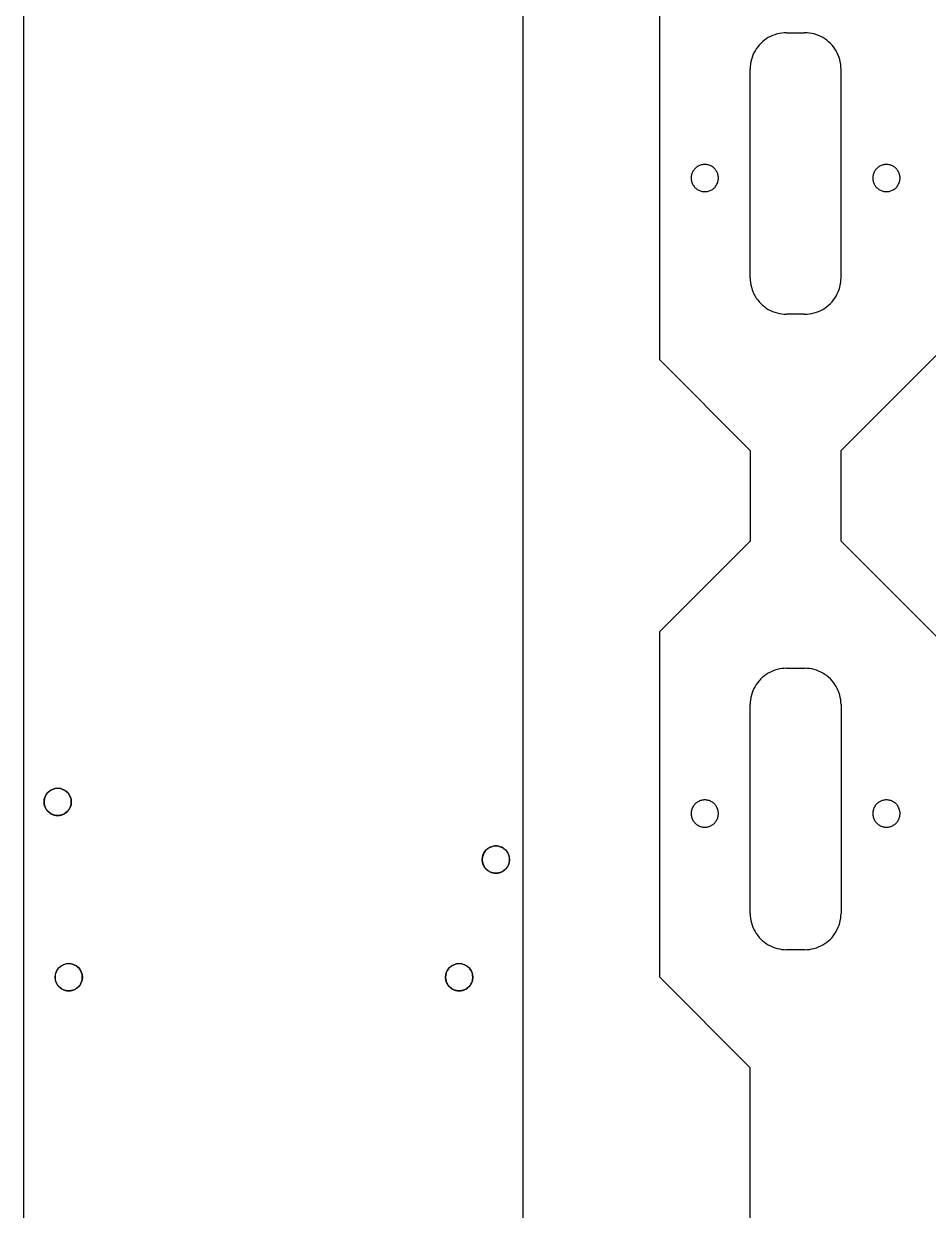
# Model space of a CAD drawing. Extents: x -207 to 207, y -207 to 207.
# Drawn here: x -206.8 to -95.5, y -54.4 to 91.7 of the extents above; entities that cross this region are included whole.
import ezdxf

# ---------------------------------------------------------------- set-up
doc = ezdxf.new("R2010")
doc.units = 0
doc.layers.get('0').update_dxf_attribs({"linetype": 'CONTINUOUS'})

msp = doc.modelspace()

# ---------------------------------------------------------------- linework, layer by layer
for p, q in [((-206.82, -201.44), (-206.82, 201.23)), ((-145.33, -145.33), (-145.33, 156.51)), ((-128.56, 92.79), (-128.56, 50.31)), ((-116.07, 89.25), (-116.27, 89.04)), ((-115.86, 89.45), (-116.07, 89.25)), ((-115.63, 89.64), (-115.86, 89.45)), ((-115.4, 89.81), (-115.63, 89.64)), ((-115.15, 89.96), (-115.4, 89.81)), ((-114.89, 90.1), (-115.15, 89.96)), ((-114.62, 90.22), (-114.89, 90.1)), ((-114.35, 90.32), (-114.62, 90.22)), ((-114.07, 90.41), (-114.35, 90.32)), ((-113.78, 90.47), (-114.07, 90.41)), ((-113.5, 90.52), (-113.78, 90.47)), ((-113.2, 90.55), (-113.5, 90.52)), ((-112.91, 90.56), (-113.2, 90.55)), ((-112.91, 90.56), (-110.68, 90.56)), ((-110.38, 90.55), (-110.68, 90.56)), ((-110.09, 90.52), (-110.38, 90.55)), ((-109.8, 90.47), (-110.09, 90.52)), ((-109.52, 90.41), (-109.8, 90.47)), ((-109.24, 90.32), (-109.52, 90.41)), ((-108.96, 90.22), (-109.24, 90.32)), ((-108.7, 90.1), (-108.96, 90.22)), ((-108.44, 89.96), (-108.7, 90.1)), ((-108.19, 89.81), (-108.44, 89.96)), ((-107.95, 89.64), (-108.19, 89.81)), ((-107.73, 89.45), (-107.95, 89.64)), ((-107.51, 89.25), (-107.73, 89.45)), ((-107.31, 89.04), (-107.51, 89.25)), ((-117.04, 87.8), (-117.15, 87.53)), ((-116.92, 88.07), (-117.04, 87.8)), ((-116.78, 88.32), (-116.92, 88.07)), ((-116.63, 88.57), (-116.78, 88.32)), ((-116.46, 88.81), (-116.63, 88.57)), ((-116.27, 89.04), (-116.46, 88.81)), ((-107.13, 88.81), (-107.31, 89.04)), ((-106.96, 88.57), (-107.13, 88.81)), ((-106.8, 88.32), (-106.96, 88.57)), ((-106.66, 88.07), (-106.8, 88.32)), ((-106.54, 87.8), (-106.66, 88.07)), ((-106.44, 87.53), (-106.54, 87.8)), ((-117.37, 86.38), (-117.38, 86.09)), ((-117.34, 86.67), (-117.37, 86.38)), ((-117.3, 86.96), (-117.34, 86.67)), ((-117.23, 87.25), (-117.3, 86.96)), ((-117.15, 87.53), (-117.23, 87.25)), ((-106.36, 87.25), (-106.44, 87.53)), ((-106.29, 86.96), (-106.36, 87.25)), ((-106.24, 86.67), (-106.29, 86.96)), ((-106.21, 86.38), (-106.24, 86.67)), ((-106.2, 86.09), (-106.21, 86.38)), ((-117.38, 60.38), (-117.38, 86.09)), ((-106.2, 60.38), (-106.2, 86.09)), ((-124.59, 73.1), (-124.62, 72.99)), ((-124.56, 73.2), (-124.59, 73.1)), ((-124.52, 73.31), (-124.56, 73.2)), ((-124.48, 73.41), (-124.52, 73.31)), ((-124.43, 73.5), (-124.48, 73.41)), ((-124.37, 73.6), (-124.43, 73.5)), ((-124.3, 73.69), (-124.37, 73.6)), ((-124.23, 73.77), (-124.3, 73.69)), ((-124.16, 73.85), (-124.23, 73.77)), ((-124.08, 73.93), (-124.16, 73.85)), ((-123.99, 74), (-124.08, 73.93)), ((-123.9, 74.06), (-123.99, 74)), ((-123.81, 74.12), (-123.9, 74.06)), ((-123.71, 74.17), (-123.81, 74.12)), ((-123.61, 74.22), (-123.71, 74.17)), ((-123.51, 74.25), (-123.61, 74.22)), ((-123.41, 74.29), (-123.51, 74.25)), ((-123.3, 74.31), (-123.41, 74.29)), ((-123.19, 74.33), (-123.3, 74.31)), ((-123.08, 74.34), (-123.19, 74.33)), ((-122.97, 74.34), (-123.08, 74.34)), ((-122.86, 74.34), (-122.97, 74.34)), ((-122.75, 74.33), (-122.86, 74.34)), ((-122.65, 74.31), (-122.75, 74.33)), ((-122.54, 74.29), (-122.65, 74.31)), ((-122.43, 74.25), (-122.54, 74.29)), ((-122.33, 74.22), (-122.43, 74.25)), ((-122.23, 74.17), (-122.33, 74.22)), ((-122.13, 74.12), (-122.23, 74.17)), ((-122.04, 74.06), (-122.13, 74.12)), ((-121.95, 74), (-122.04, 74.06)), ((-121.87, 73.93), (-121.95, 74)), ((-121.79, 73.85), (-121.87, 73.93)), ((-121.71, 73.77), (-121.79, 73.85)), ((-121.64, 73.69), (-121.71, 73.77)), ((-121.58, 73.6), (-121.64, 73.69)), ((-121.52, 73.5), (-121.58, 73.6)), ((-121.47, 73.41), (-121.52, 73.5)), ((-121.42, 73.31), (-121.47, 73.41)), ((-121.38, 73.2), (-121.42, 73.31)), ((-121.35, 73.1), (-121.38, 73.2)), ((-121.33, 72.99), (-121.35, 73.1)), ((-102.23, 73.1), (-102.26, 72.99)), ((-102.2, 73.2), (-102.23, 73.1)), ((-102.16, 73.31), (-102.2, 73.2)), ((-102.12, 73.41), (-102.16, 73.31)), ((-102.07, 73.5), (-102.12, 73.41)), ((-102.01, 73.6), (-102.07, 73.5)), ((-101.94, 73.69), (-102.01, 73.6)), ((-101.87, 73.77), (-101.94, 73.69)), ((-101.8, 73.85), (-101.87, 73.77)), ((-101.72, 73.93), (-101.8, 73.85)), ((-101.63, 74), (-101.72, 73.93)), ((-101.55, 74.06), (-101.63, 74)), ((-101.45, 74.12), (-101.55, 74.06)), ((-101.36, 74.17), (-101.45, 74.12)), ((-101.26, 74.22), (-101.36, 74.17)), ((-101.15, 74.25), (-101.26, 74.22)), ((-101.05, 74.29), (-101.15, 74.25)), ((-100.94, 74.31), (-101.05, 74.29)), ((-100.83, 74.33), (-100.94, 74.31)), ((-100.72, 74.34), (-100.83, 74.33)), ((-100.61, 74.34), (-100.72, 74.34)), ((-100.5, 74.34), (-100.61, 74.34)), ((-100.4, 74.33), (-100.5, 74.34)), ((-100.29, 74.31), (-100.4, 74.33)), ((-100.18, 74.29), (-100.29, 74.31)), ((-100.08, 74.25), (-100.18, 74.29)), ((-99.97, 74.22), (-100.08, 74.25)), ((-99.87, 74.17), (-99.97, 74.22)), ((-99.78, 74.12), (-99.87, 74.17)), ((-99.68, 74.06), (-99.78, 74.12)), ((-99.59, 74), (-99.68, 74.06)), ((-99.51, 73.93), (-99.59, 74)), ((-99.43, 73.85), (-99.51, 73.93)), ((-99.35, 73.77), (-99.43, 73.85)), ((-99.28, 73.69), (-99.35, 73.77)), ((-99.22, 73.6), (-99.28, 73.69)), ((-99.16, 73.5), (-99.22, 73.6)), ((-99.11, 73.41), (-99.16, 73.5)), ((-99.06, 73.31), (-99.11, 73.41)), ((-99.03, 73.2), (-99.06, 73.31)), ((-98.99, 73.1), (-99.03, 73.2)), ((-98.97, 72.99), (-98.99, 73.1)), ((-124.64, 72.88), (-124.65, 72.78)), ((-124.65, 72.78), (-124.65, 72.67)), ((-124.65, 72.67), (-124.65, 72.56)), ((-124.65, 72.56), (-124.64, 72.45)), ((-124.62, 72.99), (-124.64, 72.88)), ((-124.64, 72.45), (-124.62, 72.34)), ((-124.62, 72.34), (-124.59, 72.23)), ((-124.59, 72.23), (-124.56, 72.13)), ((-124.56, 72.13), (-124.52, 72.02)), ((-124.52, 72.02), (-124.48, 71.92)), ((-124.48, 71.92), (-124.43, 71.83)), ((-124.43, 71.83), (-124.37, 71.73)), ((-124.37, 71.73), (-124.3, 71.64)), ((-124.3, 71.64), (-124.23, 71.56)), ((-121.71, 71.56), (-121.64, 71.64)), ((-121.64, 71.64), (-121.58, 71.73)), ((-121.58, 71.73), (-121.52, 71.83)), ((-121.52, 71.83), (-121.47, 71.92)), ((-121.47, 71.92), (-121.42, 72.02)), ((-121.42, 72.02), (-121.38, 72.13)), ((-121.38, 72.13), (-121.35, 72.23)), ((-121.35, 72.23), (-121.33, 72.34)), ((-121.31, 72.88), (-121.33, 72.99)), ((-121.33, 72.34), (-121.31, 72.45)), ((-121.3, 72.78), (-121.31, 72.88)), ((-121.31, 72.45), (-121.3, 72.56)), ((-121.3, 72.67), (-121.3, 72.78)), ((-121.3, 72.56), (-121.3, 72.67)), ((-102.28, 72.88), (-102.29, 72.78)), ((-102.29, 72.78), (-102.29, 72.67)), ((-102.29, 72.67), (-102.29, 72.56)), ((-102.29, 72.56), (-102.28, 72.45)), ((-102.26, 72.99), (-102.28, 72.88)), ((-102.28, 72.45), (-102.26, 72.34)), ((-102.26, 72.34), (-102.23, 72.23)), ((-102.23, 72.23), (-102.2, 72.13)), ((-102.2, 72.13), (-102.16, 72.02)), ((-102.16, 72.02), (-102.12, 71.92)), ((-102.12, 71.92), (-102.07, 71.83)), ((-102.07, 71.83), (-102.01, 71.73)), ((-102.01, 71.73), (-101.94, 71.64)), ((-101.94, 71.64), (-101.87, 71.56)), ((-99.35, 71.56), (-99.28, 71.64)), ((-99.28, 71.64), (-99.22, 71.73)), ((-99.22, 71.73), (-99.16, 71.83)), ((-99.16, 71.83), (-99.11, 71.92)), ((-99.11, 71.92), (-99.06, 72.02)), ((-99.06, 72.02), (-99.03, 72.13)), ((-99.03, 72.13), (-98.99, 72.23)), ((-98.99, 72.23), (-98.97, 72.34)), ((-98.95, 72.88), (-98.97, 72.99)), ((-98.97, 72.34), (-98.95, 72.45)), ((-98.94, 72.78), (-98.95, 72.88)), ((-98.95, 72.45), (-98.94, 72.56)), ((-98.94, 72.67), (-98.94, 72.78)), ((-98.94, 72.56), (-98.94, 72.67)), ((-124.23, 71.56), (-124.16, 71.48)), ((-124.16, 71.48), (-124.08, 71.41)), ((-124.08, 71.41), (-123.99, 71.34)), ((-123.99, 71.34), (-123.9, 71.27)), ((-123.9, 71.27), (-123.81, 71.21)), ((-123.81, 71.21), (-123.71, 71.16)), ((-123.71, 71.16), (-123.61, 71.12)), ((-123.61, 71.12), (-123.51, 71.08)), ((-123.51, 71.08), (-123.41, 71.05)), ((-123.41, 71.05), (-123.3, 71.02)), ((-123.3, 71.02), (-123.19, 71)), ((-123.19, 71), (-123.08, 70.99)), ((-123.08, 70.99), (-122.97, 70.99)), ((-122.97, 70.99), (-122.86, 70.99)), ((-122.86, 70.99), (-122.75, 71)), ((-122.75, 71), (-122.65, 71.02)), ((-122.65, 71.02), (-122.54, 71.05)), ((-122.54, 71.05), (-122.43, 71.08)), ((-122.43, 71.08), (-122.33, 71.12)), ((-122.33, 71.12), (-122.23, 71.16)), ((-122.23, 71.16), (-122.13, 71.21)), ((-122.13, 71.21), (-122.04, 71.27)), ((-122.04, 71.27), (-121.95, 71.34)), ((-121.95, 71.34), (-121.87, 71.41)), ((-121.87, 71.41), (-121.79, 71.48)), ((-121.79, 71.48), (-121.71, 71.56)), ((-101.87, 71.56), (-101.8, 71.48)), ((-101.8, 71.48), (-101.72, 71.41)), ((-101.72, 71.41), (-101.63, 71.34)), ((-101.63, 71.34), (-101.55, 71.27)), ((-101.55, 71.27), (-101.45, 71.21)), ((-101.45, 71.21), (-101.36, 71.16)), ((-101.36, 71.16), (-101.26, 71.12)), ((-101.26, 71.12), (-101.15, 71.08)), ((-101.15, 71.08), (-101.05, 71.05)), ((-101.05, 71.05), (-100.94, 71.02)), ((-100.94, 71.02), (-100.83, 71)), ((-100.83, 71), (-100.72, 70.99)), ((-100.72, 70.99), (-100.61, 70.99)), ((-100.61, 70.99), (-100.5, 70.99)), ((-100.5, 70.99), (-100.4, 71)), ((-100.4, 71), (-100.29, 71.02)), ((-100.29, 71.02), (-100.18, 71.05)), ((-100.18, 71.05), (-100.08, 71.08)), ((-100.08, 71.08), (-99.97, 71.12)), ((-99.97, 71.12), (-99.87, 71.16)), ((-99.87, 71.16), (-99.78, 71.21)), ((-99.78, 71.21), (-99.68, 71.27)), ((-99.68, 71.27), (-99.59, 71.34)), ((-99.59, 71.34), (-99.51, 71.41)), ((-99.51, 71.41), (-99.43, 71.48)), ((-99.43, 71.48), (-99.35, 71.56)), ((-106.2, 39.13), (-83.85, 61.49)), ((-117.38, 60.38), (-117.37, 60.08)), ((-117.37, 60.08), (-117.34, 59.79)), ((-106.24, 59.79), (-106.21, 60.08)), ((-106.21, 60.08), (-106.2, 60.38)), ((-117.34, 59.79), (-117.3, 59.5)), ((-117.3, 59.5), (-117.23, 59.22)), ((-117.23, 59.22), (-117.15, 58.94)), ((-117.15, 58.94), (-117.04, 58.67)), ((-117.04, 58.67), (-116.92, 58.4)), ((-106.66, 58.4), (-106.54, 58.67)), ((-106.54, 58.67), (-106.44, 58.94)), ((-106.44, 58.94), (-106.36, 59.22)), ((-106.36, 59.22), (-106.29, 59.5)), ((-106.29, 59.5), (-106.24, 59.79)), ((-116.92, 58.4), (-116.78, 58.14)), ((-116.78, 58.14), (-116.63, 57.89)), ((-116.63, 57.89), (-116.46, 57.65)), ((-116.46, 57.65), (-116.27, 57.43)), ((-116.27, 57.43), (-116.07, 57.21)), ((-116.07, 57.21), (-115.86, 57.01)), ((-115.86, 57.01), (-115.63, 56.83)), ((-107.95, 56.83), (-107.73, 57.01)), ((-107.73, 57.01), (-107.51, 57.21)), ((-107.51, 57.21), (-107.31, 57.43)), ((-107.31, 57.43), (-107.13, 57.65)), ((-107.13, 57.65), (-106.96, 57.89)), ((-106.96, 57.89), (-106.8, 58.14)), ((-106.8, 58.14), (-106.66, 58.4)), ((-115.63, 56.83), (-115.4, 56.66)), ((-115.4, 56.66), (-115.15, 56.5)), ((-115.15, 56.5), (-114.89, 56.37)), ((-114.89, 56.37), (-114.62, 56.25)), ((-114.62, 56.25), (-114.35, 56.14)), ((-114.35, 56.14), (-114.07, 56.06)), ((-114.07, 56.06), (-113.78, 55.99)), ((-113.78, 55.99), (-113.5, 55.94)), ((-113.5, 55.94), (-113.2, 55.91)), ((-113.2, 55.91), (-112.91, 55.9)), ((-110.68, 55.9), (-112.91, 55.9)), ((-110.68, 55.9), (-110.38, 55.91)), ((-110.38, 55.91), (-110.09, 55.94)), ((-110.09, 55.94), (-109.8, 55.99)), ((-109.8, 55.99), (-109.52, 56.06)), ((-109.52, 56.06), (-109.24, 56.14)), ((-109.24, 56.14), (-108.96, 56.25)), ((-108.96, 56.25), (-108.7, 56.37)), ((-108.7, 56.37), (-108.44, 56.5)), ((-108.44, 56.5), (-108.19, 56.66)), ((-108.19, 56.66), (-107.95, 56.83)), ((-128.56, 50.31), (-117.38, 39.13)), ((-117.38, 39.13), (-117.38, 27.95)), ((-106.2, 27.95), (-106.2, 39.13)), ((-117.38, 27.95), (-128.56, 16.77)), ((-83.85, 5.59), (-106.2, 27.95)), ((-128.56, 16.77), (-128.56, -25.71)), ((-115.15, 11.7), (-115.4, 11.54)), ((-114.89, 11.84), (-115.15, 11.7)), ((-114.62, 11.96), (-114.89, 11.84)), ((-114.35, 12.06), (-114.62, 11.96)), ((-114.07, 12.14), (-114.35, 12.06)), ((-113.78, 12.21), (-114.07, 12.14)), ((-113.5, 12.26), (-113.78, 12.21)), ((-113.2, 12.29), (-113.5, 12.26)), ((-112.91, 12.3), (-113.2, 12.29)), ((-112.91, 12.3), (-110.68, 12.3)), ((-110.38, 12.29), (-110.68, 12.3)), ((-110.09, 12.26), (-110.38, 12.29)), ((-109.8, 12.21), (-110.09, 12.26)), ((-109.52, 12.14), (-109.8, 12.21)), ((-109.24, 12.06), (-109.52, 12.14)), ((-108.96, 11.96), (-109.24, 12.06)), ((-108.7, 11.84), (-108.96, 11.96)), ((-108.44, 11.7), (-108.7, 11.84)), ((-108.19, 11.54), (-108.44, 11.7)), ((-116.63, 10.31), (-116.78, 10.06)), ((-116.46, 10.55), (-116.63, 10.31)), ((-116.27, 10.77), (-116.46, 10.55)), ((-116.07, 10.99), (-116.27, 10.77)), ((-115.86, 11.19), (-116.07, 10.99)), ((-115.63, 11.37), (-115.86, 11.19)), ((-115.4, 11.54), (-115.63, 11.37)), ((-107.95, 11.37), (-108.19, 11.54)), ((-107.73, 11.19), (-107.95, 11.37)), ((-107.51, 10.99), (-107.73, 11.19)), ((-107.31, 10.77), (-107.51, 10.99)), ((-107.13, 10.55), (-107.31, 10.77)), ((-106.96, 10.31), (-107.13, 10.55)), ((-106.8, 10.06), (-106.96, 10.31)), ((-117.23, 8.98), (-117.3, 8.7)), ((-117.15, 9.26), (-117.23, 8.98)), ((-117.04, 9.54), (-117.15, 9.26)), ((-116.92, 9.8), (-117.04, 9.54)), ((-116.78, 10.06), (-116.92, 9.8)), ((-106.66, 9.8), (-106.8, 10.06)), ((-106.54, 9.54), (-106.66, 9.8)), ((-106.44, 9.26), (-106.54, 9.54)), ((-106.36, 8.98), (-106.44, 9.26)), ((-106.29, 8.7), (-106.36, 8.98)), ((-117.37, 8.12), (-117.38, 7.83)), ((-117.38, -17.89), (-117.38, 7.83)), ((-117.34, 8.41), (-117.37, 8.12)), ((-117.3, 8.7), (-117.34, 8.41)), ((-106.24, 8.41), (-106.29, 8.7)), ((-106.21, 8.12), (-106.24, 8.41)), ((-106.2, 7.83), (-106.21, 8.12)), ((-106.2, 7.83), (-106.2, -17.89)), ((-203.74, -2.9), (-203.82, -2.97)), ((-203.66, -2.83), (-203.74, -2.9)), ((-203.57, -2.76), (-203.66, -2.83)), ((-203.48, -2.71), (-203.57, -2.76)), ((-203.38, -2.65), (-203.48, -2.71)), ((-203.28, -2.61), (-203.38, -2.65)), ((-203.18, -2.57), (-203.28, -2.61)), ((-203.07, -2.54), (-203.18, -2.57)), ((-202.96, -2.51), (-203.07, -2.54)), ((-202.86, -2.5), (-202.96, -2.51)), ((-202.75, -2.49), (-202.86, -2.5)), ((-202.64, -2.48), (-202.75, -2.49)), ((-202.53, -2.49), (-202.64, -2.48)), ((-202.42, -2.5), (-202.53, -2.49)), ((-202.31, -2.51), (-202.42, -2.5)), ((-202.2, -2.54), (-202.31, -2.51)), ((-202.1, -2.57), (-202.2, -2.54)), ((-202, -2.61), (-202.1, -2.57)), ((-201.9, -2.65), (-202, -2.61)), ((-201.8, -2.71), (-201.9, -2.65)), ((-201.71, -2.76), (-201.8, -2.71)), ((-201.62, -2.83), (-201.71, -2.76)), ((-201.53, -2.9), (-201.62, -2.83)), ((-201.45, -2.97), (-201.53, -2.9)), ((-204.3, -3.94), (-204.31, -4.05)), ((-204.31, -4.05), (-204.31, -4.16)), ((-204.31, -4.16), (-204.31, -4.27)), ((-204.31, -4.27), (-204.3, -4.38)), ((-204.28, -3.83), (-204.3, -3.94)), ((-204.3, -4.38), (-204.28, -4.49)), ((-204.26, -3.72), (-204.28, -3.83)), ((-204.22, -3.62), (-204.26, -3.72)), ((-204.19, -3.52), (-204.22, -3.62)), ((-204.14, -3.42), (-204.19, -3.52)), ((-204.09, -3.32), (-204.14, -3.42)), ((-204.03, -3.23), (-204.09, -3.32)), ((-203.97, -3.14), (-204.03, -3.23)), ((-203.9, -3.05), (-203.97, -3.14)), ((-203.82, -2.97), (-203.9, -3.05)), ((-201.38, -3.05), (-201.45, -2.97)), ((-201.31, -3.14), (-201.38, -3.05)), ((-201.24, -3.23), (-201.31, -3.14)), ((-201.18, -3.32), (-201.24, -3.23)), ((-201.13, -3.42), (-201.18, -3.32)), ((-201.09, -3.52), (-201.13, -3.42)), ((-201.05, -3.62), (-201.09, -3.52)), ((-201.02, -3.72), (-201.05, -3.62)), ((-200.99, -3.83), (-201.02, -3.72)), ((-200.97, -3.94), (-200.99, -3.83)), ((-200.99, -4.49), (-200.97, -4.38)), ((-200.96, -4.05), (-200.97, -3.94)), ((-200.97, -4.38), (-200.96, -4.27)), ((-200.96, -4.16), (-200.96, -4.05)), ((-200.96, -4.27), (-200.96, -4.16)), ((-124.08, -4.33), (-124.16, -4.4)), ((-123.99, -4.26), (-124.08, -4.33)), ((-123.9, -4.2), (-123.99, -4.26)), ((-123.81, -4.14), (-123.9, -4.2)), ((-123.71, -4.09), (-123.81, -4.14)), ((-123.61, -4.04), (-123.71, -4.09)), ((-123.51, -4), (-123.61, -4.04)), ((-123.41, -3.97), (-123.51, -4)), ((-123.3, -3.94), (-123.41, -3.97)), ((-123.19, -3.93), (-123.3, -3.94)), ((-123.08, -3.92), (-123.19, -3.93)), ((-122.97, -3.91), (-123.08, -3.92)), ((-122.86, -3.92), (-122.97, -3.91)), ((-122.75, -3.93), (-122.86, -3.92)), ((-122.65, -3.94), (-122.75, -3.93)), ((-122.54, -3.97), (-122.65, -3.94)), ((-122.43, -4), (-122.54, -3.97)), ((-122.33, -4.04), (-122.43, -4)), ((-122.23, -4.09), (-122.33, -4.04)), ((-122.13, -4.14), (-122.23, -4.09)), ((-122.04, -4.2), (-122.13, -4.14)), ((-121.95, -4.26), (-122.04, -4.2)), ((-121.87, -4.33), (-121.95, -4.26)), ((-121.79, -4.4), (-121.87, -4.33)), ((-101.72, -4.33), (-101.8, -4.4)), ((-101.63, -4.26), (-101.72, -4.33)), ((-101.55, -4.2), (-101.63, -4.26)), ((-101.45, -4.14), (-101.55, -4.2)), ((-101.36, -4.09), (-101.45, -4.14)), ((-101.26, -4.04), (-101.36, -4.09)), ((-101.15, -4), (-101.26, -4.04)), ((-101.05, -3.97), (-101.15, -4)), ((-100.94, -3.94), (-101.05, -3.97)), ((-100.83, -3.93), (-100.94, -3.94)), ((-100.72, -3.92), (-100.83, -3.93)), ((-100.61, -3.91), (-100.72, -3.92)), ((-100.5, -3.92), (-100.61, -3.91)), ((-100.4, -3.93), (-100.5, -3.92)), ((-100.29, -3.94), (-100.4, -3.93)), ((-100.18, -3.97), (-100.29, -3.94)), ((-100.08, -4), (-100.18, -3.97)), ((-99.97, -4.04), (-100.08, -4)), ((-99.87, -4.09), (-99.97, -4.04)), ((-99.78, -4.14), (-99.87, -4.09)), ((-99.68, -4.2), (-99.78, -4.14)), ((-99.59, -4.26), (-99.68, -4.2)), ((-99.51, -4.33), (-99.59, -4.26)), ((-99.43, -4.4), (-99.51, -4.33)), ((-204.28, -4.49), (-204.26, -4.59)), ((-204.26, -4.59), (-204.22, -4.7)), ((-204.22, -4.7), (-204.19, -4.8)), ((-204.19, -4.8), (-204.14, -4.9)), ((-204.14, -4.9), (-204.09, -5)), ((-204.09, -5), (-204.03, -5.09)), ((-204.03, -5.09), (-203.97, -5.18)), ((-203.97, -5.18), (-203.9, -5.26)), ((-203.9, -5.26), (-203.82, -5.34)), ((-203.82, -5.34), (-203.74, -5.42)), ((-203.74, -5.42), (-203.66, -5.49)), ((-203.66, -5.49), (-203.57, -5.55)), ((-203.57, -5.55), (-203.48, -5.61)), ((-203.48, -5.61), (-203.38, -5.66)), ((-203.38, -5.66), (-203.28, -5.71)), ((-203.28, -5.71), (-203.18, -5.75)), ((-203.18, -5.75), (-203.07, -5.78)), ((-203.07, -5.78), (-202.96, -5.8)), ((-202.96, -5.8), (-202.86, -5.82)), ((-202.86, -5.82), (-202.75, -5.83)), ((-202.75, -5.83), (-202.64, -5.84)), ((-202.64, -5.84), (-202.53, -5.83)), ((-202.53, -5.83), (-202.42, -5.82)), ((-202.42, -5.82), (-202.31, -5.8)), ((-202.31, -5.8), (-202.2, -5.78)), ((-202.2, -5.78), (-202.1, -5.75)), ((-202.1, -5.75), (-202, -5.71)), ((-202, -5.71), (-201.9, -5.66)), ((-201.9, -5.66), (-201.8, -5.61)), ((-201.8, -5.61), (-201.71, -5.55)), ((-201.71, -5.55), (-201.62, -5.49)), ((-201.62, -5.49), (-201.53, -5.42)), ((-201.53, -5.42), (-201.45, -5.34)), ((-201.45, -5.34), (-201.38, -5.26)), ((-201.38, -5.26), (-201.31, -5.18)), ((-201.31, -5.18), (-201.24, -5.09)), ((-201.24, -5.09), (-201.18, -5)), ((-201.18, -5), (-201.13, -4.9)), ((-201.13, -4.9), (-201.09, -4.8)), ((-201.09, -4.8), (-201.05, -4.7)), ((-201.05, -4.7), (-201.02, -4.59)), ((-201.02, -4.59), (-200.99, -4.49)), ((-124.64, -5.37), (-124.65, -5.48)), ((-124.65, -5.48), (-124.65, -5.59)), ((-124.65, -5.59), (-124.65, -5.7)), ((-124.65, -5.7), (-124.64, -5.81)), ((-124.62, -5.26), (-124.64, -5.37)), ((-124.64, -5.81), (-124.62, -5.92)), ((-124.59, -5.16), (-124.62, -5.26)), ((-124.56, -5.05), (-124.59, -5.16)), ((-124.52, -4.95), (-124.56, -5.05)), ((-124.48, -4.85), (-124.52, -4.95)), ((-124.43, -4.75), (-124.48, -4.85)), ((-124.37, -4.66), (-124.43, -4.75)), ((-124.3, -4.57), (-124.37, -4.66)), ((-124.23, -4.48), (-124.3, -4.57)), ((-124.16, -4.4), (-124.23, -4.48)), ((-121.71, -4.48), (-121.79, -4.4)), ((-121.64, -4.57), (-121.71, -4.48)), ((-121.58, -4.66), (-121.64, -4.57)), ((-121.52, -4.75), (-121.58, -4.66)), ((-121.47, -4.85), (-121.52, -4.75)), ((-121.42, -4.95), (-121.47, -4.85)), ((-121.38, -5.05), (-121.42, -4.95)), ((-121.35, -5.16), (-121.38, -5.05)), ((-121.33, -5.26), (-121.35, -5.16)), ((-121.31, -5.37), (-121.33, -5.26)), ((-121.33, -5.92), (-121.31, -5.81)), ((-121.3, -5.48), (-121.31, -5.37)), ((-121.31, -5.81), (-121.3, -5.7)), ((-121.3, -5.59), (-121.3, -5.48)), ((-121.3, -5.7), (-121.3, -5.59)), ((-102.28, -5.37), (-102.29, -5.48)), ((-102.29, -5.48), (-102.29, -5.59)), ((-102.29, -5.59), (-102.29, -5.7)), ((-102.29, -5.7), (-102.28, -5.81)), ((-102.26, -5.26), (-102.28, -5.37)), ((-102.28, -5.81), (-102.26, -5.92)), ((-102.23, -5.16), (-102.26, -5.26)), ((-102.2, -5.05), (-102.23, -5.16)), ((-102.16, -4.95), (-102.2, -5.05)), ((-102.12, -4.85), (-102.16, -4.95)), ((-102.07, -4.75), (-102.12, -4.85)), ((-102.01, -4.66), (-102.07, -4.75)), ((-101.94, -4.57), (-102.01, -4.66)), ((-101.87, -4.48), (-101.94, -4.57)), ((-101.8, -4.4), (-101.87, -4.48)), ((-99.35, -4.48), (-99.43, -4.4)), ((-99.28, -4.57), (-99.35, -4.48)), ((-99.22, -4.66), (-99.28, -4.57)), ((-99.16, -4.75), (-99.22, -4.66)), ((-99.11, -4.85), (-99.16, -4.75)), ((-99.06, -4.95), (-99.11, -4.85)), ((-99.03, -5.05), (-99.06, -4.95)), ((-98.99, -5.16), (-99.03, -5.05)), ((-98.97, -5.26), (-98.99, -5.16)), ((-98.95, -5.37), (-98.97, -5.26)), ((-98.97, -5.92), (-98.95, -5.81)), ((-98.94, -5.48), (-98.95, -5.37)), ((-98.95, -5.81), (-98.94, -5.7)), ((-98.94, -5.59), (-98.94, -5.48)), ((-98.94, -5.7), (-98.94, -5.59)), ((-124.62, -5.92), (-124.59, -6.02)), ((-124.59, -6.02), (-124.56, -6.13)), ((-124.56, -6.13), (-124.52, -6.23)), ((-124.52, -6.23), (-124.48, -6.33)), ((-124.48, -6.33), (-124.43, -6.43)), ((-124.43, -6.43), (-124.37, -6.52)), ((-124.37, -6.52), (-124.3, -6.61)), ((-124.3, -6.61), (-124.23, -6.7)), ((-124.23, -6.7), (-124.16, -6.78)), ((-124.16, -6.78), (-124.08, -6.85)), ((-124.08, -6.85), (-123.99, -6.92)), ((-123.99, -6.92), (-123.9, -6.98)), ((-123.9, -6.98), (-123.81, -7.04)), ((-123.81, -7.04), (-123.71, -7.09)), ((-123.71, -7.09), (-123.61, -7.14)), ((-123.61, -7.14), (-123.51, -7.18)), ((-123.51, -7.18), (-123.41, -7.21)), ((-123.41, -7.21), (-123.3, -7.23)), ((-123.3, -7.23), (-123.19, -7.25)), ((-123.19, -7.25), (-123.08, -7.26)), ((-123.08, -7.26), (-122.97, -7.27)), ((-122.97, -7.27), (-122.86, -7.26)), ((-122.86, -7.26), (-122.75, -7.25)), ((-122.75, -7.25), (-122.65, -7.23)), ((-122.65, -7.23), (-122.54, -7.21)), ((-122.54, -7.21), (-122.43, -7.18)), ((-122.43, -7.18), (-122.33, -7.14)), ((-122.33, -7.14), (-122.23, -7.09)), ((-122.23, -7.09), (-122.13, -7.04)), ((-122.13, -7.04), (-122.04, -6.98)), ((-122.04, -6.98), (-121.95, -6.92)), ((-121.95, -6.92), (-121.87, -6.85)), ((-121.87, -6.85), (-121.79, -6.78)), ((-121.79, -6.78), (-121.71, -6.7)), ((-121.71, -6.7), (-121.64, -6.61)), ((-121.64, -6.61), (-121.58, -6.52)), ((-121.58, -6.52), (-121.52, -6.43)), ((-121.52, -6.43), (-121.47, -6.33)), ((-121.47, -6.33), (-121.42, -6.23)), ((-121.42, -6.23), (-121.38, -6.13)), ((-121.38, -6.13), (-121.35, -6.02)), ((-121.35, -6.02), (-121.33, -5.92)), ((-102.26, -5.92), (-102.23, -6.02)), ((-102.23, -6.02), (-102.2, -6.13)), ((-102.2, -6.13), (-102.16, -6.23)), ((-102.16, -6.23), (-102.12, -6.33)), ((-102.12, -6.33), (-102.07, -6.43)), ((-102.07, -6.43), (-102.01, -6.52)), ((-102.01, -6.52), (-101.94, -6.61)), ((-101.94, -6.61), (-101.87, -6.7)), ((-101.87, -6.7), (-101.8, -6.78)), ((-101.8, -6.78), (-101.72, -6.85)), ((-101.72, -6.85), (-101.63, -6.92)), ((-101.63, -6.92), (-101.55, -6.98)), ((-101.55, -6.98), (-101.45, -7.04)), ((-101.45, -7.04), (-101.36, -7.09)), ((-101.36, -7.09), (-101.26, -7.14)), ((-101.26, -7.14), (-101.15, -7.18)), ((-101.15, -7.18), (-101.05, -7.21)), ((-101.05, -7.21), (-100.94, -7.23)), ((-100.94, -7.23), (-100.83, -7.25)), ((-100.83, -7.25), (-100.72, -7.26)), ((-100.72, -7.26), (-100.61, -7.27)), ((-100.61, -7.27), (-100.5, -7.26)), ((-100.5, -7.26), (-100.4, -7.25)), ((-100.4, -7.25), (-100.29, -7.23)), ((-100.29, -7.23), (-100.18, -7.21)), ((-100.18, -7.21), (-100.08, -7.18)), ((-100.08, -7.18), (-99.97, -7.14)), ((-99.97, -7.14), (-99.87, -7.09)), ((-99.87, -7.09), (-99.78, -7.04)), ((-99.78, -7.04), (-99.68, -6.98)), ((-99.68, -6.98), (-99.59, -6.92)), ((-99.59, -6.92), (-99.51, -6.85)), ((-99.51, -6.85), (-99.43, -6.78)), ((-99.43, -6.78), (-99.35, -6.7)), ((-99.35, -6.7), (-99.28, -6.61)), ((-99.28, -6.61), (-99.22, -6.52)), ((-99.22, -6.52), (-99.16, -6.43)), ((-99.16, -6.43), (-99.11, -6.33)), ((-99.11, -6.33), (-99.06, -6.23)), ((-99.06, -6.23), (-99.03, -6.13)), ((-99.03, -6.13), (-98.99, -6.02)), ((-98.99, -6.02), (-98.97, -5.92)), ((-149.95, -10.15), (-150.02, -10.24)), ((-149.87, -10.07), (-149.95, -10.15)), ((-149.79, -10), (-149.87, -10.07)), ((-149.71, -9.93), (-149.79, -10)), ((-149.62, -9.86), (-149.71, -9.93)), ((-149.52, -9.81), (-149.62, -9.86)), ((-149.43, -9.75), (-149.52, -9.81)), ((-149.33, -9.71), (-149.43, -9.75)), ((-149.22, -9.67), (-149.33, -9.71)), ((-149.12, -9.64), (-149.22, -9.67)), ((-149.01, -9.61), (-149.12, -9.64)), ((-148.9, -9.6), (-149.01, -9.61)), ((-148.8, -9.58), (-148.9, -9.6)), ((-148.69, -9.58), (-148.8, -9.58)), ((-148.58, -9.58), (-148.69, -9.58)), ((-148.47, -9.6), (-148.58, -9.58)), ((-148.36, -9.61), (-148.47, -9.6)), ((-148.25, -9.64), (-148.36, -9.61)), ((-148.15, -9.67), (-148.25, -9.64)), ((-148.04, -9.71), (-148.15, -9.67)), ((-147.94, -9.75), (-148.04, -9.71)), ((-147.85, -9.81), (-147.94, -9.75)), ((-147.75, -9.86), (-147.85, -9.81)), ((-147.66, -9.93), (-147.75, -9.86)), ((-147.58, -10), (-147.66, -9.93)), ((-147.5, -10.07), (-147.58, -10)), ((-147.42, -10.15), (-147.5, -10.07)), ((-147.35, -10.24), (-147.42, -10.15)), ((-150.35, -11.04), (-150.36, -11.15)), ((-150.36, -11.15), (-150.36, -11.26)), ((-150.36, -11.26), (-150.36, -11.37)), ((-150.36, -11.37), (-150.35, -11.48)), ((-150.33, -10.93), (-150.35, -11.04)), ((-150.35, -11.48), (-150.33, -11.58)), ((-150.31, -10.82), (-150.33, -10.93)), ((-150.33, -11.58), (-150.31, -11.69)), ((-150.27, -10.72), (-150.31, -10.82)), ((-150.23, -10.62), (-150.27, -10.72)), ((-150.19, -10.52), (-150.23, -10.62)), ((-150.14, -10.42), (-150.19, -10.52)), ((-150.08, -10.33), (-150.14, -10.42)), ((-150.02, -10.24), (-150.08, -10.33)), ((-147.29, -10.33), (-147.35, -10.24)), ((-147.23, -10.42), (-147.29, -10.33)), ((-147.18, -10.52), (-147.23, -10.42)), ((-147.14, -10.62), (-147.18, -10.52)), ((-147.1, -10.72), (-147.14, -10.62)), ((-147.07, -10.82), (-147.1, -10.72)), ((-147.04, -10.93), (-147.07, -10.82)), ((-147.07, -11.69), (-147.04, -11.58)), ((-147.02, -11.04), (-147.04, -10.93)), ((-147.04, -11.58), (-147.02, -11.48)), ((-147.01, -11.15), (-147.02, -11.04)), ((-147.02, -11.48), (-147.01, -11.37)), ((-147.01, -11.26), (-147.01, -11.15)), ((-147.01, -11.37), (-147.01, -11.26)), ((-150.31, -11.69), (-150.27, -11.8)), ((-150.27, -11.8), (-150.23, -11.9)), ((-150.23, -11.9), (-150.19, -12)), ((-150.19, -12), (-150.14, -12.1)), ((-150.14, -12.1), (-150.08, -12.19)), ((-150.08, -12.19), (-150.02, -12.28)), ((-150.02, -12.28), (-149.95, -12.36)), ((-149.95, -12.36), (-149.87, -12.44)), ((-149.87, -12.44), (-149.79, -12.52)), ((-149.79, -12.52), (-149.71, -12.59)), ((-149.71, -12.59), (-149.62, -12.65)), ((-149.62, -12.65), (-149.52, -12.71)), ((-149.52, -12.71), (-149.43, -12.76)), ((-149.43, -12.76), (-149.33, -12.81)), ((-149.33, -12.81), (-149.22, -12.85)), ((-149.22, -12.85), (-149.12, -12.88)), ((-149.12, -12.88), (-149.01, -12.9)), ((-149.01, -12.9), (-148.9, -12.92)), ((-148.9, -12.92), (-148.8, -12.93)), ((-148.8, -12.93), (-148.69, -12.93)), ((-148.69, -12.93), (-148.58, -12.93)), ((-148.58, -12.93), (-148.47, -12.92)), ((-148.47, -12.92), (-148.36, -12.9)), ((-148.36, -12.9), (-148.25, -12.88)), ((-148.25, -12.88), (-148.15, -12.85)), ((-148.15, -12.85), (-148.04, -12.81)), ((-148.04, -12.81), (-147.94, -12.76)), ((-147.94, -12.76), (-147.85, -12.71)), ((-147.85, -12.71), (-147.75, -12.65)), ((-147.75, -12.65), (-147.66, -12.59)), ((-147.66, -12.59), (-147.58, -12.52)), ((-147.58, -12.52), (-147.5, -12.44)), ((-147.5, -12.44), (-147.42, -12.36)), ((-147.42, -12.36), (-147.35, -12.28)), ((-147.35, -12.28), (-147.29, -12.19)), ((-147.29, -12.19), (-147.23, -12.1)), ((-147.23, -12.1), (-147.18, -12)), ((-147.18, -12), (-147.14, -11.9)), ((-147.14, -11.9), (-147.1, -11.8)), ((-147.1, -11.8), (-147.07, -11.69)), ((-117.38, -17.89), (-117.37, -18.18)), ((-117.37, -18.18), (-117.34, -18.47)), ((-117.34, -18.47), (-117.3, -18.76)), ((-117.3, -18.76), (-117.23, -19.04)), ((-106.36, -19.04), (-106.29, -18.76)), ((-106.29, -18.76), (-106.24, -18.47)), ((-106.24, -18.47), (-106.21, -18.18)), ((-106.21, -18.18), (-106.2, -17.89)), ((-117.23, -19.04), (-117.15, -19.32)), ((-117.15, -19.32), (-117.04, -19.6)), ((-117.04, -19.6), (-116.92, -19.86)), ((-116.92, -19.86), (-116.78, -20.12)), ((-116.78, -20.12), (-116.63, -20.37)), ((-116.63, -20.37), (-116.46, -20.61)), ((-107.13, -20.61), (-106.96, -20.37)), ((-106.96, -20.37), (-106.8, -20.12)), ((-106.8, -20.12), (-106.66, -19.86)), ((-106.66, -19.86), (-106.54, -19.6)), ((-106.54, -19.6), (-106.44, -19.32)), ((-106.44, -19.32), (-106.36, -19.04)), ((-116.46, -20.61), (-116.27, -20.84)), ((-116.27, -20.84), (-116.07, -21.05)), ((-116.07, -21.05), (-115.86, -21.25)), ((-115.86, -21.25), (-115.63, -21.43)), ((-115.63, -21.43), (-115.4, -21.61)), ((-115.4, -21.61), (-115.15, -21.76)), ((-115.15, -21.76), (-114.89, -21.9)), ((-114.89, -21.9), (-114.62, -22.02)), ((-108.96, -22.02), (-108.7, -21.9)), ((-108.7, -21.9), (-108.44, -21.76)), ((-108.44, -21.76), (-108.19, -21.61)), ((-108.19, -21.61), (-107.95, -21.43)), ((-107.95, -21.43), (-107.73, -21.25)), ((-107.73, -21.25), (-107.51, -21.05)), ((-107.51, -21.05), (-107.31, -20.84)), ((-107.31, -20.84), (-107.13, -20.61)), ((-114.62, -22.02), (-114.35, -22.12)), ((-114.35, -22.12), (-114.07, -22.21)), ((-114.07, -22.21), (-113.78, -22.27)), ((-113.78, -22.27), (-113.5, -22.32)), ((-113.5, -22.32), (-113.2, -22.35)), ((-113.2, -22.35), (-112.91, -22.36)), ((-110.68, -22.36), (-112.91, -22.36)), ((-110.68, -22.36), (-110.38, -22.35)), ((-110.38, -22.35), (-110.09, -22.32)), ((-110.09, -22.32), (-109.8, -22.27)), ((-109.8, -22.27), (-109.52, -22.21)), ((-109.52, -22.21), (-109.24, -22.12)), ((-109.24, -22.12), (-108.96, -22.02)), ((-202.68, -24.82), (-202.73, -24.91)), ((-202.61, -24.73), (-202.68, -24.82)), ((-202.54, -24.65), (-202.61, -24.73)), ((-202.47, -24.57), (-202.54, -24.65)), ((-202.39, -24.49), (-202.47, -24.57)), ((-202.3, -24.42), (-202.39, -24.49)), ((-202.21, -24.36), (-202.3, -24.42)), ((-202.12, -24.3), (-202.21, -24.36)), ((-202.02, -24.25), (-202.12, -24.3)), ((-201.92, -24.2), (-202.02, -24.25)), ((-201.82, -24.16), (-201.92, -24.2)), ((-201.72, -24.13), (-201.82, -24.16)), ((-201.61, -24.11), (-201.72, -24.13)), ((-201.5, -24.09), (-201.61, -24.11)), ((-201.39, -24.08), (-201.5, -24.09)), ((-201.28, -24.07), (-201.39, -24.08)), ((-201.17, -24.08), (-201.28, -24.07)), ((-201.06, -24.09), (-201.17, -24.08)), ((-200.96, -24.11), (-201.06, -24.09)), ((-200.85, -24.13), (-200.96, -24.11)), ((-200.74, -24.16), (-200.85, -24.13)), ((-200.64, -24.2), (-200.74, -24.16)), ((-200.54, -24.25), (-200.64, -24.2)), ((-200.44, -24.3), (-200.54, -24.25)), ((-200.35, -24.36), (-200.44, -24.3)), ((-200.26, -24.42), (-200.35, -24.36)), ((-200.18, -24.49), (-200.26, -24.42)), ((-200.1, -24.57), (-200.18, -24.49)), ((-200.02, -24.65), (-200.1, -24.57)), ((-199.95, -24.73), (-200.02, -24.65)), ((-199.89, -24.82), (-199.95, -24.73)), ((-199.83, -24.91), (-199.89, -24.82)), ((-154.61, -24.82), (-154.66, -24.91)), ((-154.54, -24.73), (-154.61, -24.82)), ((-154.47, -24.65), (-154.54, -24.73)), ((-154.4, -24.57), (-154.47, -24.65)), ((-154.32, -24.49), (-154.4, -24.57)), ((-154.23, -24.42), (-154.32, -24.49)), ((-154.14, -24.36), (-154.23, -24.42)), ((-154.05, -24.3), (-154.14, -24.36)), ((-153.95, -24.25), (-154.05, -24.3)), ((-153.85, -24.2), (-153.95, -24.25)), ((-153.75, -24.16), (-153.85, -24.2)), ((-153.65, -24.13), (-153.75, -24.16)), ((-153.54, -24.11), (-153.65, -24.13)), ((-153.43, -24.09), (-153.54, -24.11)), ((-153.32, -24.08), (-153.43, -24.09)), ((-153.21, -24.07), (-153.32, -24.08)), ((-153.1, -24.08), (-153.21, -24.07)), ((-152.99, -24.09), (-153.1, -24.08)), ((-152.88, -24.11), (-152.99, -24.09)), ((-152.78, -24.13), (-152.88, -24.11)), ((-152.67, -24.16), (-152.78, -24.13)), ((-152.57, -24.2), (-152.67, -24.16)), ((-152.47, -24.25), (-152.57, -24.2)), ((-152.37, -24.3), (-152.47, -24.25)), ((-152.28, -24.36), (-152.37, -24.3)), ((-152.19, -24.42), (-152.28, -24.36)), ((-152.11, -24.49), (-152.19, -24.42)), ((-152.03, -24.57), (-152.11, -24.49)), ((-151.95, -24.65), (-152.03, -24.57)), ((-151.88, -24.73), (-151.95, -24.65)), ((-151.82, -24.82), (-151.88, -24.73)), ((-151.76, -24.91), (-151.82, -24.82)), ((-202.95, -25.53), (-202.96, -25.64)), ((-202.96, -25.64), (-202.96, -25.75)), ((-202.96, -25.75), (-202.96, -25.86)), ((-202.96, -25.86), (-202.95, -25.97)), ((-202.93, -25.42), (-202.95, -25.53)), ((-202.95, -25.97), (-202.93, -26.08)), ((-202.9, -25.32), (-202.93, -25.42)), ((-202.93, -26.08), (-202.9, -26.19)), ((-202.87, -25.21), (-202.9, -25.32)), ((-202.9, -26.19), (-202.87, -26.29)), ((-202.83, -25.11), (-202.87, -25.21)), ((-202.87, -26.29), (-202.83, -26.39)), ((-202.79, -25.01), (-202.83, -25.11)), ((-202.73, -24.91), (-202.79, -25.01)), ((-199.78, -25.01), (-199.83, -24.91)), ((-199.73, -25.11), (-199.78, -25.01)), ((-199.69, -25.21), (-199.73, -25.11)), ((-199.73, -26.39), (-199.69, -26.29)), ((-199.66, -25.32), (-199.69, -25.21)), ((-199.69, -26.29), (-199.66, -26.19)), ((-199.64, -25.42), (-199.66, -25.32)), ((-199.66, -26.19), (-199.64, -26.08)), ((-199.62, -25.53), (-199.64, -25.42)), ((-199.64, -26.08), (-199.62, -25.97)), ((-199.61, -25.64), (-199.62, -25.53)), ((-199.62, -25.97), (-199.61, -25.86)), ((-199.61, -25.75), (-199.61, -25.64)), ((-199.61, -25.86), (-199.61, -25.75)), ((-154.88, -25.64), (-154.89, -25.75)), ((-154.89, -25.75), (-154.88, -25.86)), ((-154.87, -25.53), (-154.88, -25.64)), ((-154.88, -25.86), (-154.87, -25.97)), ((-154.86, -25.42), (-154.87, -25.53)), ((-154.87, -25.97), (-154.86, -26.08)), ((-154.83, -25.32), (-154.86, -25.42)), ((-154.86, -26.08), (-154.83, -26.19)), ((-154.8, -25.21), (-154.83, -25.32)), ((-154.83, -26.19), (-154.8, -26.29)), ((-154.76, -25.11), (-154.8, -25.21)), ((-154.8, -26.29), (-154.76, -26.39)), ((-154.72, -25.01), (-154.76, -25.11)), ((-154.66, -24.91), (-154.72, -25.01)), ((-151.71, -25.01), (-151.76, -24.91)), ((-151.66, -25.11), (-151.71, -25.01)), ((-151.62, -25.21), (-151.66, -25.11)), ((-151.66, -26.39), (-151.62, -26.29)), ((-151.59, -25.32), (-151.62, -25.21)), ((-151.62, -26.29), (-151.59, -26.19)), ((-151.57, -25.42), (-151.59, -25.32)), ((-151.59, -26.19), (-151.57, -26.08)), ((-151.55, -25.53), (-151.57, -25.42)), ((-151.57, -26.08), (-151.55, -25.97)), ((-151.54, -25.64), (-151.55, -25.53)), ((-151.55, -25.97), (-151.54, -25.86)), ((-151.53, -25.75), (-151.54, -25.64)), ((-151.54, -25.86), (-151.53, -25.75)), ((-128.56, -25.71), (-117.38, -36.89)), ((-202.83, -26.39), (-202.79, -26.49)), ((-202.79, -26.49), (-202.73, -26.59)), ((-202.73, -26.59), (-202.68, -26.68)), ((-202.68, -26.68), (-202.61, -26.77)), ((-202.61, -26.77), (-202.54, -26.86)), ((-202.54, -26.86), (-202.47, -26.94)), ((-202.47, -26.94), (-202.39, -27.01)), ((-202.39, -27.01), (-202.3, -27.08)), ((-202.3, -27.08), (-202.21, -27.15)), ((-202.21, -27.15), (-202.12, -27.2)), ((-202.12, -27.2), (-202.02, -27.26)), ((-202.02, -27.26), (-201.92, -27.3)), ((-201.92, -27.3), (-201.82, -27.34)), ((-201.82, -27.34), (-201.72, -27.37)), ((-201.72, -27.37), (-201.61, -27.4)), ((-201.61, -27.4), (-201.5, -27.41)), ((-201.5, -27.41), (-201.39, -27.42)), ((-201.39, -27.42), (-201.28, -27.43)), ((-201.28, -27.43), (-201.17, -27.42)), ((-201.17, -27.42), (-201.06, -27.41)), ((-201.06, -27.41), (-200.96, -27.4)), ((-200.96, -27.4), (-200.85, -27.37)), ((-200.85, -27.37), (-200.74, -27.34)), ((-200.74, -27.34), (-200.64, -27.3)), ((-200.64, -27.3), (-200.54, -27.26)), ((-200.54, -27.26), (-200.44, -27.2)), ((-200.44, -27.2), (-200.35, -27.15)), ((-200.35, -27.15), (-200.26, -27.08)), ((-200.26, -27.08), (-200.18, -27.01)), ((-200.18, -27.01), (-200.1, -26.94)), ((-200.1, -26.94), (-200.02, -26.86)), ((-200.02, -26.86), (-199.95, -26.77)), ((-199.95, -26.77), (-199.89, -26.68)), ((-199.89, -26.68), (-199.83, -26.59)), ((-199.83, -26.59), (-199.78, -26.49)), ((-199.78, -26.49), (-199.73, -26.39)), ((-154.76, -26.39), (-154.72, -26.49)), ((-154.72, -26.49), (-154.66, -26.59)), ((-154.66, -26.59), (-154.61, -26.68)), ((-154.61, -26.68), (-154.54, -26.77)), ((-154.54, -26.77), (-154.47, -26.86)), ((-154.47, -26.86), (-154.4, -26.94)), ((-154.4, -26.94), (-154.32, -27.01)), ((-154.32, -27.01), (-154.23, -27.08)), ((-154.23, -27.08), (-154.14, -27.15)), ((-154.14, -27.15), (-154.05, -27.2)), ((-154.05, -27.2), (-153.95, -27.26)), ((-153.95, -27.26), (-153.85, -27.3)), ((-153.85, -27.3), (-153.75, -27.34)), ((-153.75, -27.34), (-153.65, -27.37)), ((-153.65, -27.37), (-153.54, -27.4)), ((-153.54, -27.4), (-153.43, -27.41)), ((-153.43, -27.41), (-153.32, -27.42)), ((-153.32, -27.42), (-153.21, -27.43)), ((-153.21, -27.43), (-153.1, -27.42)), ((-153.1, -27.42), (-152.99, -27.41)), ((-152.99, -27.41), (-152.88, -27.4)), ((-152.88, -27.4), (-152.78, -27.37)), ((-152.78, -27.37), (-152.67, -27.34)), ((-152.67, -27.34), (-152.57, -27.3)), ((-152.57, -27.3), (-152.47, -27.26)), ((-152.47, -27.26), (-152.37, -27.2)), ((-152.37, -27.2), (-152.28, -27.15)), ((-152.28, -27.15), (-152.19, -27.08)), ((-152.19, -27.08), (-152.11, -27.01)), ((-152.11, -27.01), (-152.03, -26.94)), ((-152.03, -26.94), (-151.95, -26.86)), ((-151.95, -26.86), (-151.88, -26.77)), ((-151.88, -26.77), (-151.82, -26.68)), ((-151.82, -26.68), (-151.76, -26.59)), ((-151.76, -26.59), (-151.71, -26.49)), ((-151.71, -26.49), (-151.66, -26.39)), ((-117.38, -59.25), (-117.38, -36.89))]:
    msp.add_line(p, q)
for centre in [(-202.64, -4.16), (-148.69, -11.26), (-201.28, -25.75), (-153.21, -25.75)]:
    msp.add_circle(centre, 1.68)

doc.saveas('drawing.dxf')
